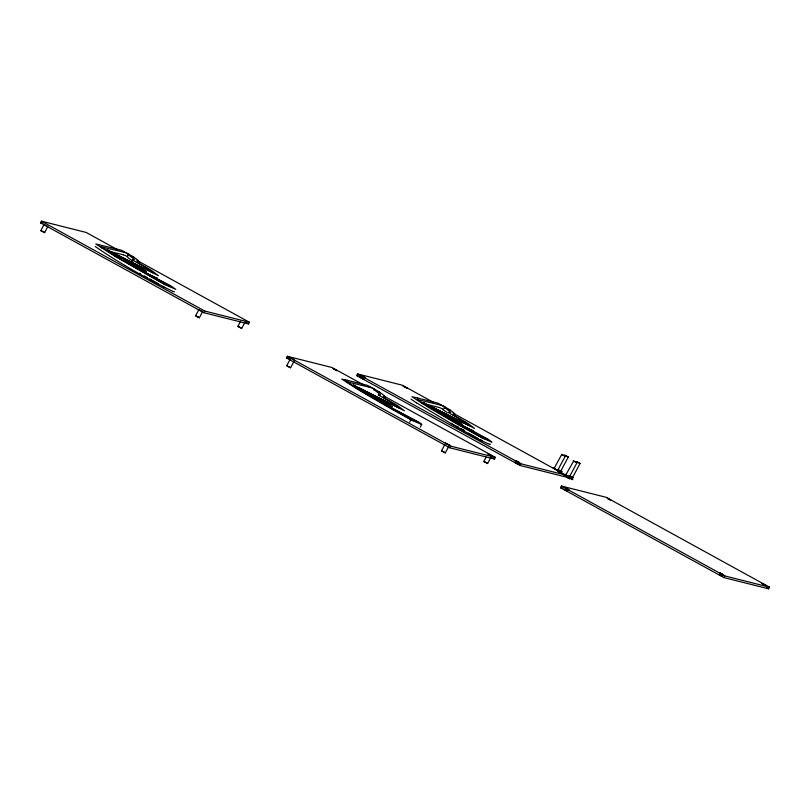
<?xml version="1.0" encoding="UTF-8"?>
<svg xmlns="http://www.w3.org/2000/svg" width="810" height="810" viewBox="0 0 810 810"><rect width="100%" height="100%" fill="white"/><g stroke="black" fill="none" stroke-linecap="round" stroke-linejoin="round"><path stroke-width="1.21" d="M174.514 291.752L173.289 291.57M135.057 267.017L135.27 266.46L146.327 271.745L141.507 268.383L112.6 252.872L121.257 258.248M374.21 390.258L374.686 389.357L372.144 387.99A10.986 0.648 28 0 0 371.911 387.899A13.821 0.82 28 0 0 371.638 387.808A19.096 1.134 28 0 0 371.395 387.727L371.334 387.707A34.202 2.025 28 0 0 371 387.595A46.352 2.744 28 0 0 370.656 387.504L369.917 387.312M440.134 404.98L440.812 405.152A46.352 2.744 28 0 1 441.217 405.273A34.202 2.025 28 0 1 441.501 405.354L441.561 405.375A19.086 1.134 28 0 1 441.865 405.476A13.831 0.82 28 0 1 442.128 405.577A10.986 0.648 28 0 1 442.371 405.668L444.913 407.025L444.113 408.544M136.991 268.839L137.528 267.756L143.41 271.502M428.287 406.519L428.905 405.405L474.559 428.419L467.734 423.265L453.023 414.781C459.26 416.836 451.079 410.194 449.175 409.769L450.036 409.85L437.805 403.076L417.241 397.943M358.334 388.344L358.678 387.737L404.332 410.741L397.507 405.587L382.796 397.113C389.033 399.168 380.852 392.526 378.948 392.101L379.809 392.182L367.578 385.398L347.014 380.275M418.173 399.745L417.028 399.533L453.235 421.362L481.282 437.177L486.891 439.445A16.149 0.962 28 0 0 486.719 439.091L453.894 421.463L448.244 417.707L457.042 421.615L431.882 408.058L428.753 405.648L459.179 422.01L462.469 424.511L453.529 420.501L488.035 439.202L491.953 442.128L482.375 438.109L459.31 425.291L428.662 407.501L411.925 396.728L415.651 397.558M420.319 427.093L421.726 424.46L419.347 422.455L389.326 406.6L383.363 402.894L392.253 406.742L387.423 403.481L358.516 387.97M136.87 260.354L249.46 322.289L248.579 323.949L203.867 312.7L40.5 222.831L41.381 221.17L86.093 232.419L118.108 250.027M44.094 224.492L40.824 230.627L43.345 231.822M44.651 232.632L47.851 226.435M202.581 311.567L199.371 317.783L197.954 317.166L195.554 315.779L198.855 309.673M203.867 312.7L204.748 311.04L249.46 322.289M237.867 326.389L240.59 321.266M244.984 322.289L241.714 328.435L240.469 327.625M383.889 396.05L495.376 457.387L494.495 459.047L449.783 447.798L286.416 357.929L287.297 356.268L332.009 367.517L364.024 385.125M294.091 361.179L290.598 367.77L288.694 366.91L286.74 365.735L290.243 359.144M453.013 413.12L565.603 475.055L564.712 476.715L520.01 465.466L356.643 375.597L357.524 373.936L402.236 385.185L433.147 402.185M409.678 422.101L411.065 419.509L416.694 421.706A16.149 0.962 28 0 0 416.492 421.423L383.667 403.795L378.027 400.079L386.846 403.876L361.655 390.39L353.231 384.882L399.269 408.068L393.933 403.967L378.716 395.209L378.321 394.683L380.558 394.713L373.856 389.448L374.605 389.397M448.791 446.29L445.298 452.871L443.394 452.01L441.44 450.836L444.943 444.255M449.783 447.798L450.664 446.128L495.376 457.387M486.121 457.103L483.783 461.487L487.6 463.533L491.133 456.941M520.01 465.466L520.891 463.806L565.603 475.055M555.954 469.486L557.715 470.306L565.208 456.293L561.775 454.41L554.101 468.362L555.862 469.435M561.917 471.623L560.166 470.509L560.793 471.086L568.266 457.083M569.491 476.736L576.963 462.763L573.672 460.941L565.866 474.832L567.365 475.764M560.54 487.711L561.421 486.051L606.133 497.3L769.5 587.169L768.619 588.829L723.907 577.581L560.54 487.711L562.96 488.319M572.295 477.191C575.778 479.378 568.985 475.936 572.559 477.556L580.041 463.512M723.907 577.581L724.788 575.92L769.5 587.169M112.61 252.882L158.416 275.653L151.591 270.5L136.88 262.015C143.117 264.07 134.936 257.428 133.032 257.003L133.893 257.084L121.409 250.209L95.782 243.962L112.529 254.735L165.149 284.411L170.778 286.608A16.16 0.962 28 0 0 170.576 286.325L143.917 272.19M444.832 407.076L444.082 407.116L450.785 412.381L448.548 412.351L448.942 412.887L464.15 421.645L469.486 425.736L423.458 402.56L428.591 406.023M101.351 247.799L102.161 247.516L105.118 249.186L114.949 255.666M417.484 400.565L418.304 400.282M421.686 424.501L412.148 420.441L389.094 407.622L358.445 389.833L341.699 379.06L345.425 379.89M286.75 365.725L289.504 367.062M441.45 450.826L442.594 451.312M483.793 461.477L484.755 461.872M555.822 469.496L558.789 470.873M561.877 471.653L559.325 470.408M570.534 477.343L567.587 475.966M443.303 409.495L442.786 409.526L447.16 412.553A13.973 0.83 28 0 0 447.282 412.675L447.383 412.756M411.034 399.168L416.401 402.783M557.786 471.126L562.393 473.577M562.302 473.597L557.806 471.207M95.246 246.483C116.265 261.266 147.086 278.954 173.208 291.529M195.575 315.728L196.415 316.082M241.593 328.414L237.907 326.44L238.515 326.622M403.279 386.178L407.491 388.365M407.42 388.395L403.289 386.188M565.086 456.283L561.593 454.41M576.852 462.753L573.328 460.86M515.676 460.586L519.848 462.814L515.636 460.627M514.795 462.257L515.535 462.561M347.946 382.077L346.801 381.864L366.505 394.106L411.065 419.509M348.32 382.158L369.552 387.22M418.537 399.826L439.931 404.929M421.959 403.339L423.792 403.765M108.996 251.313L123.312 254.796M428.075 404.787L439.081 407.46M123.383 252.062L124.73 252.406A46.312 2.744 28 0 1 125.084 252.507A34.293 2.035 28 0 1 125.358 252.588L125.479 252.629A19.045 1.134 28 0 1 125.722 252.71A13.841 0.82 28 0 1 125.995 252.811A11.006 0.648 28 0 1 126.228 252.902L128.77 254.259L127.97 255.778L128.77 254.259L127.939 254.35L134.642 259.615L132.405 259.585L133.063 260.314L148.017 268.88L153.353 272.97L107.315 249.794L112.448 253.257M347.672 380.437L345.708 379.961M417.899 398.105L415.935 397.629M369.704 387.261L369.016 387.089M123.555 252.102L100.885 246.766L102.161 247.516M40.5 222.831L42.92 223.439M286.416 357.929L290.041 358.84M356.643 375.597L360.268 376.508M576.477 461.609L579.95 463.431L576.477 461.68M565.927 474.832L566.473 475.055M123.343 254.806C128.01 256.051 126.745 257.438 131.018 259.787A14.003 0.83 28 0 0 131.149 259.909L132.678 261.336M439.486 407.572L443.495 409.323M481.474 440.194L482.345 440.529M560.743 471.066L559.416 470.448M364.105 379.374L362.596 378.675M518.764 464.464L515.757 462.935M489.432 444.336L490.435 444.163M564.276 475.865L565.846 476.594M489.351 444.295L479.986 439.962L457.316 427.315L416.411 402.783M480.765 439.941L479.996 439.597M164.055 286.922L162.871 286.284M47.294 226.294L44.449 224.775M360.835 377.46L360.065 377.197L360.885 377.733M564.783 489.615L565.846 490.141M567.334 491.184L564.388 489.584M719.482 574.715L720.546 575.242M154.609 277.131L157.069 277.962A10.53 0.628 28 0 0 156.907 277.789L156.735 277.648M470.742 429.897L473.212 430.728A10.54 0.628 28 0 0 473.05 430.555L472.878 430.414A10.398 0.618 28 0 0 472.736 430.292M554.496 468.382L553.088 467.785L555.69 469.425M154.538 277.101L149.516 274.61A53.328 3.159 28 0 1 146.083 272.859M559.771 472.655L559.244 472.402M470.681 429.867L465.649 427.376A53.318 3.159 28 0 1 462.216 425.625M566.524 474.984L564.823 474.306L567.628 475.905M238.93 326.825L240.135 327.442M565.987 476.665L567.385 477.394M196.86 316.305L198.045 316.933M123.333 259.311L140.93 268.778L132.101 264.941L137.751 268.697L170.444 285.636L175.81 289.362L163.934 284.128L114.888 256.142M516.314 462.935L517.236 463.421M361.716 377.885L362.434 378.27M485.311 462.156L486.385 462.723M567.891 476.047L570.574 477.313M362.495 378.614L361.24 377.936M571.111 476.968L569.177 475.905M443.161 451.595L444.204 452.162M558.657 470.134L559.204 470.428M570.969 476.898L569.784 476.25M463.34 429.867L464.1 430.262M559.062 470.347L557.655 469.577M569.865 478.285L572.842 479.662L570.736 478.315M462.044 429.168L461.396 428.814M558.708 470.083L557.665 469.486M720.92 575.434L722.196 576.163M567.506 477.465L569.754 478.852L564.023 475.865M766.412 587.615L768.619 588.829M357.524 373.936L520.891 463.806M561.421 486.051L724.788 575.92M492.288 457.832L494.495 459.047M246.372 322.734L248.579 323.949M287.297 356.268L450.664 446.128M41.381 221.17L204.748 311.04M477.9 438.443L468.342 433.117M566.565 490.526L567.496 491.062M158.142 283.662L149.85 279.025M456.81 426.283L458.409 427.174M464.636 431.021L460.485 428.672M517.782 463.725L518.795 464.343M144.342 275.906L147.541 277.719M455.838 426.019L458.855 427.741M363.174 378.675L364.095 379.242M139.695 273.253L140.677 273.81M198.369 317.115L199.351 317.743M453.843 424.875L454.683 425.351M451.048 423.255L452.456 424.075M43.75 232.055L44.611 232.602L40.875 230.688M486.709 462.915L487.62 463.502M557.665 470.073L558.799 470.833M515.585 462.834L514.785 462.318M444.528 452.344L445.287 452.851M289.97 367.335L290.577 367.75M719.088 574.685L722.429 576.315M199.098 309.835L202.52 311.516M290.861 358.04L294.678 360.085L290.901 358.05M333.193 368.692L337.021 370.737L333.285 368.712M445.561 443.141L449.368 445.196L445.561 443.141M487.893 453.792L491.721 455.838L487.934 453.802M565.086 487.711L568.863 489.756L565.086 487.711M719.786 572.812L723.563 574.857L719.786 572.812M762.129 583.463L765.906 585.519L762.129 583.463M360.997 375.496L365.057 377.632L360.997 375.496M607.429 498.363L611.155 500.408L607.429 498.363M564.742 455.139L568.245 457.073L564.772 455.149"/></g></svg>
